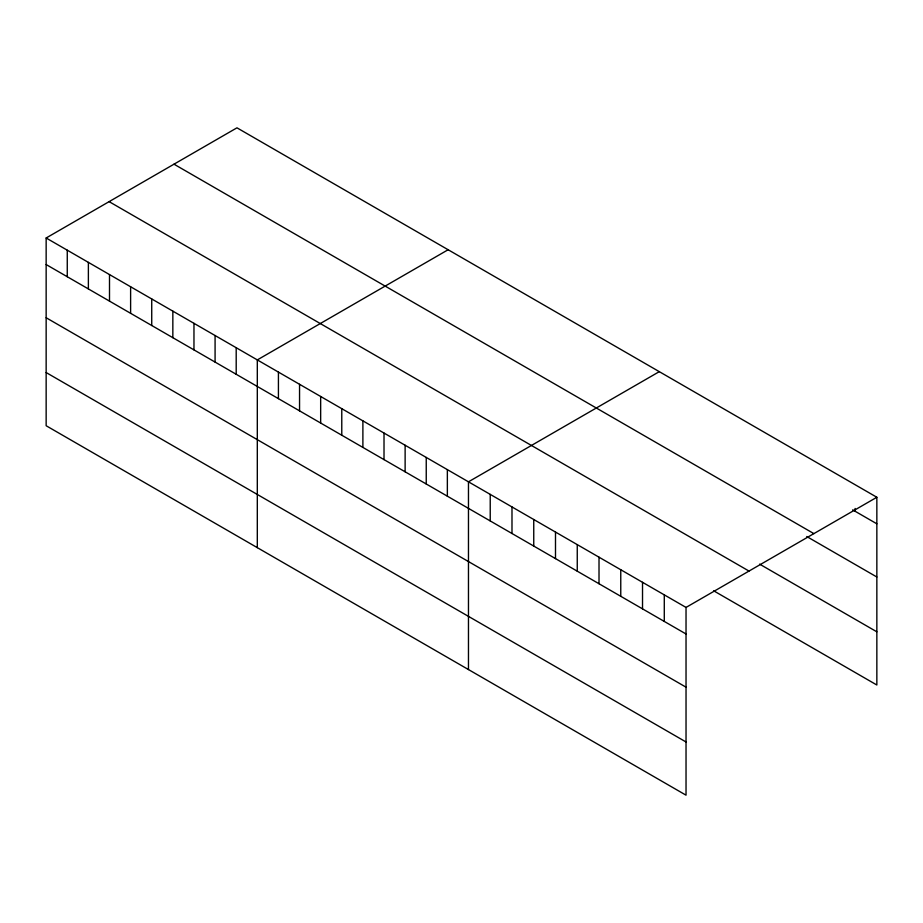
<?xml version="1.0" encoding="UTF-8"?>
<svg xmlns="http://www.w3.org/2000/svg" width="923" height="923" viewBox="0 0 923 923"><rect width="100%" height="100%" fill="white"/><g stroke="black" fill="none" stroke-linecap="round" stroke-linejoin="round"><path stroke-width="1.38" d="M46.15 237.996L686.031 607.426L686.031 795.176L46.15 425.734L46.15 237.996L236.969 127.824L876.85 497.266L876.85 685.004L713.675 590.801M448.128 249.741L257.309 359.912L257.309 547.651M659.287 371.657L468.469 481.818L468.469 669.567M686.031 607.426L876.85 497.266M852.679 509.854L876.85 523.814M173.997 164.179L813.878 533.621M806.748 536.528L876.85 577.002M759.606 564.126L876.85 631.817M109.122 201.641L749.003 571.072M46.15 264.543L686.031 633.986M46.15 317.743L686.031 687.174M46.15 372.546L686.031 741.977M855.09 508.458L855.09 511.25M664.283 594.874L664.283 621.421M642.523 582.309L642.523 608.857M620.764 569.745L620.764 596.293M599.015 557.192L599.015 583.74M577.256 544.628L577.256 571.175M555.496 532.063L555.496 558.611M533.748 519.499L533.748 546.058M511.988 506.946L511.988 533.494M490.228 494.382L490.228 520.93M447.355 469.634L447.355 496.182M426.241 457.439L426.241 483.987M405.128 445.244L405.128 471.803M384.014 433.06L384.014 459.608M362.889 420.865L362.889 447.413M341.775 408.67L341.775 435.229M320.662 396.486L320.662 423.034M299.548 384.291L299.548 410.839M278.423 372.096L278.423 398.655M236.196 347.717L236.196 374.265M215.082 335.522L215.082 362.081M193.968 323.338L193.968 349.886M172.843 311.143L172.843 337.691M151.73 298.948L151.73 325.507M130.616 286.765L130.616 313.312M109.502 274.569L109.502 301.117M88.377 262.374L88.377 288.934M67.264 250.191L67.264 276.738"/></g></svg>
